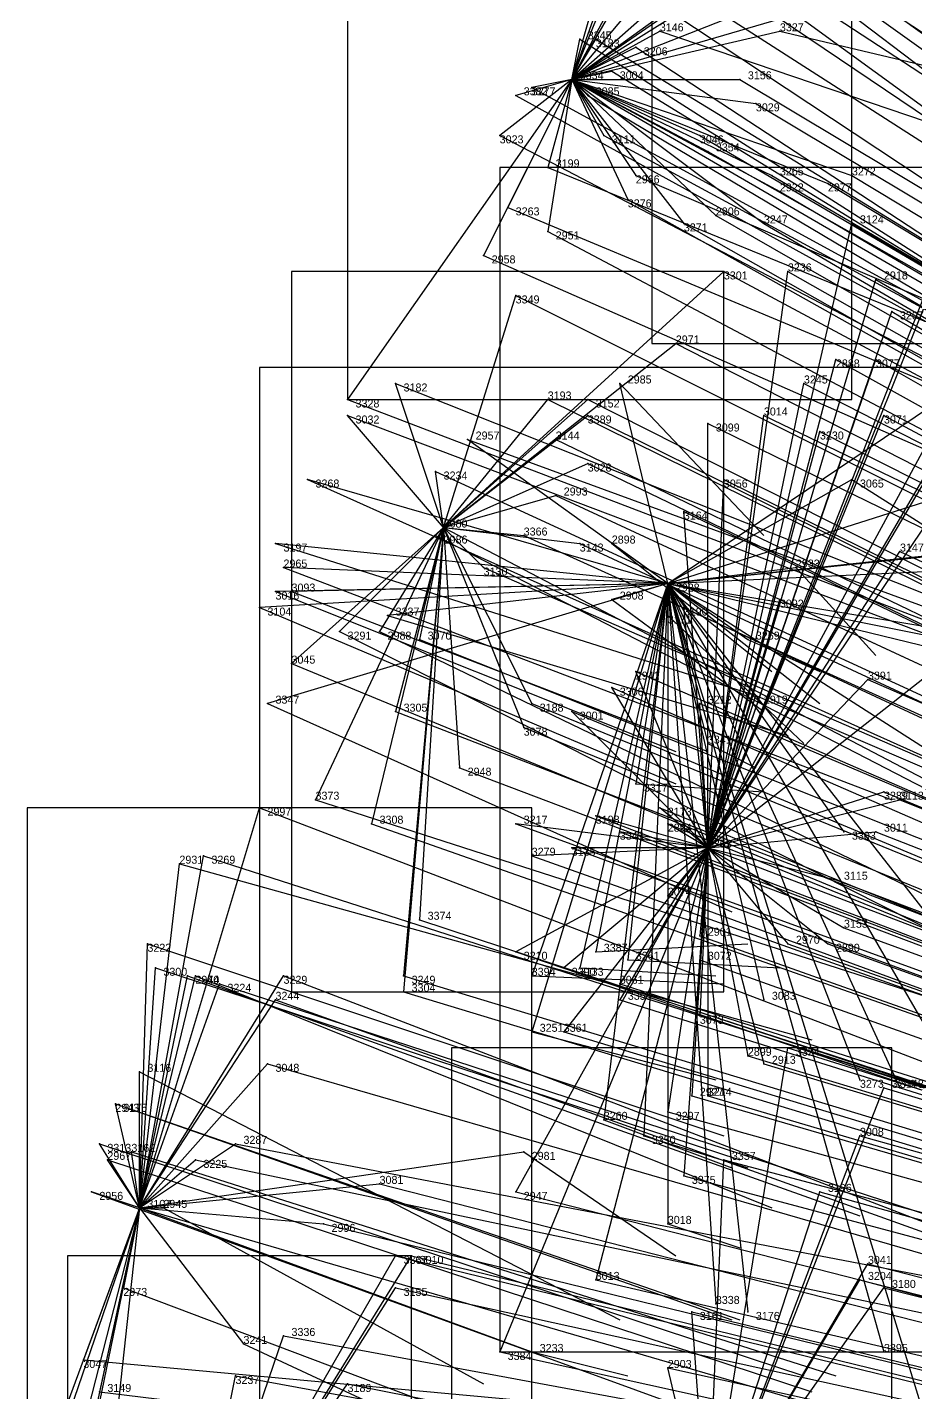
# Model space of a CAD drawing. Extents: x -0.5 to 0.59, y -0.5 to 0.59.
# Drawn here: x -0.492 to -0.381, y 0.0849 to 0.2555 of the extents above; entities that cross this region are included whole.
import ezdxf

# ---------------------------------------------------------------- set-up
doc = ezdxf.new("R2010")
doc.units = 0
for name, color, linetype in [('Clients', 3, 'CONTINUOUS'), ('Facilities', 3, 'CONTINUOUS'), ('Facilities_lines', 3, 'CONTINUOUS'), ('Min_max_boxes', 1, 'CONTINUOUS'), ('Normals', 1, 'CONTINUOUS'), ('Source_points', 5, 'CONTINUOUS'), ('Text', 3, 'CONTINUOUS')]:
    doc.layers.add(name, color=color, linetype=linetype)

msp = doc.modelspace()

# ---------------------------------------------------------------- linework, layer by layer
at = {"layer": 'Clients', "color": 5}
for p in [(-0.413, 0.255, -1.25), (-0.398, 0.255, -1.25), (-0.423, 0.254, -1.25), (-0.421, 0.254, -1.229), (-0.416, 0.253, -1.216), (-0.419, 0.25, -1.219), (-0.429, 0.248, -1.239), (-0.403, 0.249, -1.183), (-0.431, 0.247, -1.242), (-0.422, 0.247, -1.222), (-0.401, 0.246, -1.176), (-0.433, 0.242, -1.241), (-0.42, 0.242, -1.211), (-0.408, 0.242, -1.187), (-0.407, 0.24, -1.181), (-0.427, 0.238, -1.25), (-0.416, 0.237, -1.25), (-0.399, 0.237, -1.16), (-0.392, 0.236, -1.144), (-0.389, 0.237, -1.139), (-0.417, 0.234, -1.196), (-0.398, 0.235, -1.157), (-0.432, 0.233, -1.227), (-0.41, 0.231, -1.176), (-0.406, 0.232, -1.17), (-0.4, 0.231, -1.155), (-0.389, 0.231, -1.131), (-0.427, 0.23, -1.212), (-0.435, 0.227, -1.226), (-0.405, 0.225, -1.158), (-0.397, 0.225, -1.141), (-0.386, 0.224, -1.115), (-0.431, 0.222, -1.212), (-0.384, 0.22, -1.105), (-0.411, 0.216, -1.162), (-0.391, 0.214, -1.114), (-0.386, 0.214, -1.104), (-0.446, 0.211, -1.233), (-0.418, 0.211, -1.25), (-0.395, 0.211, -1.12), (-0.452, 0.209, -1.244), (-0.427, 0.209, -1.189), (-0.422, 0.209, -1.177), (-0.452, 0.207, -1.242), (-0.422, 0.207, -1.175), (-0.4, 0.207, -1.127), (-0.385, 0.207, -1.093), (-0.407, 0.206, -1.139), (-0.393, 0.205, -1.108), (-0.437, 0.204, -1.25), (-0.426, 0.204, -1.182), (-0.441, 0.2, -1.209), (-0.422, 0.201, -1.169), (-0.457, 0.199, -1.245), (-0.405, 0.199, -1.129), (-0.389, 0.199, -1.25), (-0.426, 0.197, -1.173), (-0.41, 0.195, -1.135), (-0.441, 0.192, -1.201), (-0.43, 0.192, -1.178), (-0.461, 0.191, -1.246), (-0.423, 0.191, -1.161), (-0.419, 0.191, -1.25), (-0.383, 0.19, -1.069), (-0.46, 0.188, -1.243), (-0.435, 0.188, -1.185), (-0.396, 0.188, -1.25), (-0.461, 0.185, -1.25), (-0.459, 0.185, -1.25), (-0.463, 0.183, -1.25), (-0.419, 0.184, -1.25), (-0.41, 0.183, -1.123), (-0.398, 0.184, -1.097), (-0.447, 0.182, -1.25), (-0.412, 0.182, -1.25), (-0.453, 0.18, -1.218), (-0.448, 0.18, -1.206), (-0.443, 0.179, -1.194), (-0.402, 0.179, -1.25), (-0.459, 0.176, -1.23), (-0.416, 0.175, -1.129), (-0.419, 0.173, -1.133), (-0.387, 0.174, -1.061), (-0.462, 0.171, -1.25), (-0.429, 0.171, -1.154), (-0.408, 0.171, -1.106), (-0.401, 0.172, -1.091), (-0.446, 0.17, -1.193), (-0.424, 0.17, -1.142), (-0.43, 0.168, -1.155), (-0.407, 0.166, -1.25), (-0.438, 0.163, -1.168), (-0.416, 0.161, -1.25), (-0.456, 0.159, -1.208), (-0.385, 0.16, -1.043), (-0.383, 0.159, -1.037), (-0.463, 0.158, -1.222), (-0.421, 0.157, -1.124), (-0.413, 0.158, -1.104), (-0.449, 0.156, -1.188), (-0.431, 0.156, -1.145), (-0.412, 0.156, -1.101), (-0.418, 0.155, -1.115), (-0.39, 0.155, -1.25), (-0.386, 0.155, -1.04), (-0.47, 0.152, -1.234), (-0.429, 0.152, -1.139), (-0.424, 0.153, -1.128), (-0.473, 0.151, -1.242), (-0.391, 0.149, -1.046), (-0.412, 0.147, -1.094), (-0.443, 0.144, -1.165), (-0.408, 0.142, -1.08), (-0.39, 0.143, -1.039), (-0.477, 0.141, -1.244), (-0.431, 0.14, -1.133), (-0.421, 0.14, -1.25), (-0.397, 0.141, -1.053), (-0.392, 0.141, -1.04), (-0.417, 0.139, -1.25), (-0.408, 0.139, -1.078), (-0.476, 0.138, -1.238), (-0.472, 0.137, -1.228), (-0.471, 0.137, -1.227), (-0.46, 0.137, -1.201), (-0.445, 0.137, -1.163), (-0.429, 0.137, -1.25), (-0.425, 0.138, -1.116), (-0.423, 0.138, -1.25), (-0.468, 0.136, -1.217), (-0.445, 0.135, -1.163), (-0.418, 0.136, -1.1), (-0.461, 0.134, -1.201), (-0.418, 0.134, -1.097), (-0.4, 0.134, -1.25), (-0.408, 0.132, -1.072), (-0.429, 0.13, -1.25), (-0.425, 0.13, -1.111), (-0.397, 0.128, -1.042), (-0.402, 0.127, -1.054), (-0.478, 0.125, -1.234), (-0.462, 0.126, -1.196), (-0.4, 0.126, -1.049), (-0.388, 0.124, -1.25), (-0.385, 0.123, -1.01), (-0.383, 0.123, -1.25), (-0.409, 0.122, -1.067), (-0.407, 0.122, -1.063), (-0.481, 0.121, -1.24), (-0.481, 0.121, -1.239), (-0.412, 0.12, -1.072), (-0.42, 0.119, -1.25), (-0.415, 0.117, -1.25), (-0.388, 0.117, -1.014), (-0.483, 0.116, -1.242), (-0.479, 0.115, -1.232), (-0.466, 0.116, -1.2), (-0.43, 0.115, -1.25), (-0.482, 0.114, -1.239), (-0.471, 0.114, -1.211), (-0.405, 0.114, -1.051), (-0.448, 0.111, -1.155), (-0.41, 0.112, -1.062), (-0.484, 0.11, -1.24), (-0.431, 0.11, -1.112), (-0.393, 0.11, -1.02), (-0.475, 0.108, -1.25), (-0.455, 0.106, -1.168), (-0.412, 0.106, -1.25), (-0.446, 0.102, -1.143), (-0.444, 0.102, -1.138), (-0.387, 0.101, -1), (-0.421, 0.099, -1.082), (-0.388, 0.099, -1), (-0.48, 0.098, -1.25), (-0.446, 0.098, -1.14), (-0.385, 0.098, -0.992), (-0.406, 0.096, -1.25), (-0.409, 0.095, -1.048), (-0.402, 0.095, -1.25), (-0.465, 0.091, -1.25), (-0.46, 0.092, -1.172), (-0.485, 0.089, -1.233), (-0.433, 0.09, -1.105), (-0.429, 0.09, -1.25), (-0.385, 0.09, -1.25), (-0.412, 0.088, -1.054), (-0.466, 0.087, -1.186), (-0.452, 0.086, -1.151), (-0.483, 0.085, -1.25)]:
    msp.add_point(p, dxfattribs=at)
at = {"layer": 'Facilities', "color": 3}
for p in [(-0.424, 0.249, -1.229), (-0.44, 0.193, -1.202), (-0.412, 0.186, -1.25), (-0.407, 0.153, -1.089), (-0.478, 0.108, -1.225)]:
    msp.add_point(p, dxfattribs=at)
at = {"layer": 'Facilities_lines', "color": 3}
for p, q in [((-0.424, 0.249, -1.229), (-0.408, 0.279, -1.236)), ((-0.424, 0.249, -1.229), (-0.414, 0.277, -1.246)), ((-0.424, 0.249, -1.229), (-0.403, 0.274, -1.218)), ((-0.424, 0.249, -1.229), (-0.41, 0.273, -1.233)), ((-0.424, 0.249, -1.229), (-0.415, 0.271, -1.238)), ((-0.424, 0.249, -1.229), (-0.395, 0.269, -1.195)), ((-0.424, 0.249, -1.229), (-0.407, 0.264, -1.25)), ((-0.424, 0.249, -1.229), (-0.42, 0.263, -1.239)), ((-0.424, 0.249, -1.229), (-0.391, 0.262, -1.178)), ((-0.424, 0.249, -1.229), (-0.406, 0.262, -1.208)), ((-0.424, 0.249, -1.229), (-0.408, 0.259, -1.209)), ((-0.424, 0.249, -1.229), (-0.393, 0.258, -1.174)), ((-0.424, 0.249, -1.229), (-0.413, 0.255, -1.25)), ((-0.424, 0.249, -1.229), (-0.398, 0.255, -1.25)), ((-0.424, 0.249, -1.229), (-0.421, 0.254, -1.229)), ((-0.424, 0.249, -1.229), (-0.423, 0.254, -1.25)), ((-0.424, 0.249, -1.229), (-0.416, 0.253, -1.216)), ((-0.424, 0.249, -1.229), (-0.419, 0.25, -1.219)), ((-0.424, 0.249, -1.229), (-0.452, 0.209, -1.244)), ((-0.424, 0.249, -1.229), (-0.435, 0.227, -1.226)), ((-0.424, 0.249, -1.229), (-0.433, 0.242, -1.241)), ((-0.424, 0.249, -1.229), (-0.432, 0.233, -1.227)), ((-0.424, 0.249, -1.229), (-0.431, 0.247, -1.242)), ((-0.424, 0.249, -1.229), (-0.429, 0.248, -1.239)), ((-0.424, 0.249, -1.229), (-0.427, 0.238, -1.25)), ((-0.424, 0.249, -1.229), (-0.427, 0.23, -1.212)), ((-0.424, 0.249, -1.229), (-0.406, 0.232, -1.17)), ((-0.424, 0.249, -1.229), (-0.4, 0.231, -1.155)), ((-0.424, 0.249, -1.229), (-0.41, 0.231, -1.176)), ((-0.424, 0.249, -1.229), (-0.417, 0.234, -1.196)), ((-0.424, 0.249, -1.229), (-0.416, 0.237, -1.25)), ((-0.424, 0.249, -1.229), (-0.398, 0.235, -1.157)), ((-0.424, 0.249, -1.229), (-0.392, 0.236, -1.144)), ((-0.424, 0.249, -1.229), (-0.401, 0.246, -1.176)), ((-0.424, 0.249, -1.229), (-0.408, 0.242, -1.187)), ((-0.424, 0.249, -1.229), (-0.422, 0.247, -1.222)), ((-0.424, 0.249, -1.229), (-0.42, 0.242, -1.211)), ((-0.424, 0.249, -1.229), (-0.403, 0.249, -1.183)), ((-0.424, 0.249, -1.229), (-0.399, 0.237, -1.16)), ((-0.424, 0.249, -1.229), (-0.389, 0.237, -1.139)), ((-0.424, 0.249, -1.229), (-0.407, 0.24, -1.181)), ((-0.407, 0.153, -1.089), (-0.373, 0.238, -1.107)), ((-0.407, 0.153, -1.089), (-0.389, 0.231, -1.131)), ((-0.407, 0.153, -1.089), (-0.378, 0.227, -1.101)), ((-0.44, 0.193, -1.202), (-0.405, 0.225, -1.158)), ((-0.407, 0.153, -1.089), (-0.397, 0.225, -1.141)), ((-0.407, 0.153, -1.089), (-0.368, 0.225, -1.079)), ((-0.407, 0.153, -1.089), (-0.386, 0.224, -1.115)), ((-0.407, 0.153, -1.089), (-0.365, 0.224, -1.07)), ((-0.44, 0.193, -1.202), (-0.431, 0.222, -1.212)), ((-0.407, 0.153, -1.089), (-0.384, 0.22, -1.105)), ((-0.44, 0.193, -1.202), (-0.411, 0.216, -1.162)), ((-0.407, 0.153, -1.089), (-0.391, 0.214, -1.114)), ((-0.407, 0.153, -1.089), (-0.386, 0.214, -1.104)), ((-0.412, 0.186, -1.25), (-0.372, 0.213, -1.25)), ((-0.44, 0.193, -1.202), (-0.446, 0.211, -1.233)), ((-0.412, 0.186, -1.25), (-0.418, 0.211, -1.25)), ((-0.407, 0.153, -1.089), (-0.395, 0.211, -1.12)), ((-0.44, 0.193, -1.202), (-0.422, 0.209, -1.177)), ((-0.44, 0.193, -1.202), (-0.427, 0.209, -1.189)), ((-0.44, 0.193, -1.202), (-0.452, 0.207, -1.242)), ((-0.44, 0.193, -1.202), (-0.422, 0.207, -1.175)), ((-0.407, 0.153, -1.089), (-0.4, 0.207, -1.127)), ((-0.407, 0.153, -1.089), (-0.385, 0.207, -1.093)), ((-0.407, 0.153, -1.089), (-0.407, 0.206, -1.139)), ((-0.407, 0.153, -1.089), (-0.393, 0.205, -1.108)), ((-0.44, 0.193, -1.202), (-0.426, 0.204, -1.182)), ((-0.412, 0.186, -1.25), (-0.437, 0.204, -1.25)), ((-0.44, 0.193, -1.202), (-0.441, 0.2, -1.209)), ((-0.44, 0.193, -1.202), (-0.422, 0.201, -1.169)), ((-0.412, 0.186, -1.25), (-0.368, 0.2, -1.25)), ((-0.407, 0.153, -1.089), (-0.379, 0.201, -1.072)), ((-0.412, 0.186, -1.25), (-0.457, 0.199, -1.245)), ((-0.412, 0.186, -1.25), (-0.389, 0.199, -1.25)), ((-0.407, 0.153, -1.089), (-0.405, 0.199, -1.129)), ((-0.44, 0.193, -1.202), (-0.426, 0.197, -1.173)), ((-0.407, 0.153, -1.089), (-0.41, 0.195, -1.135)), ((-0.407, 0.153, -1.089), (-0.378, 0.196, -1.063)), ((-0.44, 0.193, -1.202), (-0.459, 0.176, -1.23)), ((-0.44, 0.193, -1.202), (-0.456, 0.159, -1.208)), ((-0.44, 0.193, -1.202), (-0.453, 0.18, -1.218)), ((-0.44, 0.193, -1.202), (-0.449, 0.156, -1.188)), ((-0.44, 0.193, -1.202), (-0.448, 0.18, -1.206)), ((-0.44, 0.193, -1.202), (-0.446, 0.17, -1.193)), ((-0.44, 0.193, -1.202), (-0.445, 0.137, -1.163)), ((-0.44, 0.193, -1.202), (-0.445, 0.135, -1.163)), ((-0.44, 0.193, -1.202), (-0.443, 0.179, -1.194)), ((-0.44, 0.193, -1.202), (-0.443, 0.144, -1.165)), ((-0.44, 0.193, -1.202), (-0.441, 0.192, -1.201)), ((-0.44, 0.193, -1.202), (-0.438, 0.163, -1.168)), ((-0.44, 0.193, -1.202), (-0.43, 0.168, -1.155)), ((-0.44, 0.193, -1.202), (-0.435, 0.188, -1.185)), ((-0.44, 0.193, -1.202), (-0.423, 0.191, -1.161)), ((-0.44, 0.193, -1.202), (-0.429, 0.171, -1.154)), ((-0.44, 0.193, -1.202), (-0.43, 0.192, -1.178)), ((-0.412, 0.186, -1.25), (-0.355, 0.192, -1.25)), ((-0.412, 0.186, -1.25), (-0.461, 0.191, -1.246)), ((-0.412, 0.186, -1.25), (-0.419, 0.191, -1.25)), ((-0.412, 0.186, -1.25), (-0.366, 0.191, -1.25)), ((-0.407, 0.153, -1.089), (-0.383, 0.19, -1.069)), ((-0.412, 0.186, -1.25), (-0.46, 0.188, -1.243)), ((-0.412, 0.186, -1.25), (-0.396, 0.188, -1.25)), ((-0.412, 0.186, -1.25), (-0.37, 0.188, -1.25)), ((-0.412, 0.186, -1.25), (-0.463, 0.183, -1.25)), ((-0.412, 0.186, -1.25), (-0.462, 0.171, -1.25)), ((-0.412, 0.186, -1.25), (-0.461, 0.185, -1.25)), ((-0.412, 0.186, -1.25), (-0.459, 0.185, -1.25)), ((-0.412, 0.186, -1.25), (-0.447, 0.182, -1.25)), ((-0.412, 0.186, -1.25), (-0.429, 0.13, -1.25)), ((-0.412, 0.186, -1.25), (-0.429, 0.137, -1.25)), ((-0.412, 0.186, -1.25), (-0.423, 0.138, -1.25)), ((-0.412, 0.186, -1.25), (-0.421, 0.14, -1.25)), ((-0.412, 0.186, -1.25), (-0.42, 0.119, -1.25)), ((-0.412, 0.186, -1.25), (-0.419, 0.184, -1.25)), ((-0.412, 0.186, -1.25), (-0.417, 0.139, -1.25)), ((-0.412, 0.186, -1.25), (-0.416, 0.161, -1.25)), ((-0.412, 0.186, -1.25), (-0.415, 0.117, -1.25)), ((-0.412, 0.186, -1.25), (-0.37, 0.179, -1.25)), ((-0.412, 0.186, -1.25), (-0.412, 0.106, -1.25)), ((-0.412, 0.186, -1.25), (-0.375, 0.177, -1.25)), ((-0.412, 0.186, -1.25), (-0.373, 0.161, -1.25)), ((-0.412, 0.186, -1.25), (-0.4, 0.134, -1.25)), ((-0.412, 0.186, -1.25), (-0.376, 0.14, -1.25)), ((-0.412, 0.186, -1.25), (-0.383, 0.123, -1.25)), ((-0.412, 0.186, -1.25), (-0.412, 0.182, -1.25)), ((-0.412, 0.186, -1.25), (-0.402, 0.095, -1.25)), ((-0.412, 0.186, -1.25), (-0.38, 0.082, -1.25)), ((-0.412, 0.186, -1.25), (-0.402, 0.179, -1.25)), ((-0.412, 0.186, -1.25), (-0.388, 0.124, -1.25)), ((-0.412, 0.186, -1.25), (-0.39, 0.155, -1.25)), ((-0.412, 0.186, -1.25), (-0.376, 0.124, -1.25)), ((-0.412, 0.186, -1.25), (-0.406, 0.096, -1.25)), ((-0.412, 0.186, -1.25), (-0.407, 0.166, -1.25)), ((-0.412, 0.186, -1.25), (-0.377, 0.179, -1.25)), ((-0.412, 0.186, -1.25), (-0.385, 0.09, -1.25)), ((-0.407, 0.153, -1.089), (-0.41, 0.183, -1.123)), ((-0.407, 0.153, -1.089), (-0.398, 0.184, -1.097)), ((-0.407, 0.153, -1.089), (-0.416, 0.175, -1.129)), ((-0.407, 0.153, -1.089), (-0.379, 0.175, -1.044)), ((-0.407, 0.153, -1.089), (-0.419, 0.173, -1.133)), ((-0.407, 0.153, -1.089), (-0.387, 0.174, -1.061)), ((-0.407, 0.153, -1.089), (-0.408, 0.171, -1.106)), ((-0.407, 0.153, -1.089), (-0.401, 0.172, -1.091)), ((-0.407, 0.153, -1.089), (-0.424, 0.17, -1.142)), ((-0.407, 0.153, -1.089), (-0.385, 0.16, -1.043)), ((-0.407, 0.153, -1.089), (-0.383, 0.159, -1.037)), ((-0.478, 0.108, -1.225), (-0.463, 0.158, -1.222)), ((-0.407, 0.153, -1.089), (-0.421, 0.157, -1.124)), ((-0.407, 0.153, -1.089), (-0.413, 0.158, -1.104)), ((-0.407, 0.153, -1.089), (-0.431, 0.156, -1.145)), ((-0.407, 0.153, -1.089), (-0.412, 0.156, -1.101)), ((-0.407, 0.153, -1.089), (-0.418, 0.155, -1.115)), ((-0.407, 0.153, -1.089), (-0.386, 0.155, -1.04)), ((-0.478, 0.108, -1.225), (-0.47, 0.152, -1.234)), ((-0.407, 0.153, -1.089), (-0.433, 0.09, -1.105)), ((-0.407, 0.153, -1.089), (-0.431, 0.14, -1.133)), ((-0.407, 0.153, -1.089), (-0.431, 0.11, -1.112)), ((-0.407, 0.153, -1.089), (-0.429, 0.152, -1.139)), ((-0.407, 0.153, -1.089), (-0.425, 0.13, -1.111)), ((-0.407, 0.153, -1.089), (-0.425, 0.138, -1.116)), ((-0.407, 0.153, -1.089), (-0.424, 0.153, -1.128)), ((-0.407, 0.153, -1.089), (-0.421, 0.099, -1.082)), ((-0.407, 0.153, -1.089), (-0.418, 0.136, -1.1)), ((-0.407, 0.153, -1.089), (-0.418, 0.134, -1.097)), ((-0.407, 0.153, -1.089), (-0.412, 0.147, -1.094)), ((-0.407, 0.153, -1.089), (-0.412, 0.12, -1.072)), ((-0.407, 0.153, -1.089), (-0.41, 0.112, -1.062)), ((-0.407, 0.153, -1.089), (-0.409, 0.122, -1.067)), ((-0.407, 0.153, -1.089), (-0.408, 0.142, -1.08)), ((-0.407, 0.153, -1.089), (-0.408, 0.139, -1.078)), ((-0.407, 0.153, -1.089), (-0.408, 0.132, -1.072)), ((-0.407, 0.153, -1.089), (-0.402, 0.127, -1.054)), ((-0.407, 0.153, -1.089), (-0.4, 0.126, -1.049)), ((-0.407, 0.153, -1.089), (-0.407, 0.122, -1.063)), ((-0.407, 0.153, -1.089), (-0.392, 0.141, -1.04)), ((-0.407, 0.153, -1.089), (-0.397, 0.141, -1.053)), ((-0.407, 0.153, -1.089), (-0.391, 0.149, -1.046)), ((-0.407, 0.153, -1.089), (-0.39, 0.143, -1.039)), ((-0.478, 0.108, -1.225), (-0.473, 0.151, -1.242)), ((-0.478, 0.108, -1.225), (-0.477, 0.141, -1.244)), ((-0.478, 0.108, -1.225), (-0.476, 0.138, -1.238)), ((-0.478, 0.108, -1.225), (-0.472, 0.137, -1.228)), ((-0.478, 0.108, -1.225), (-0.471, 0.137, -1.227)), ((-0.478, 0.108, -1.225), (-0.46, 0.137, -1.201)), ((-0.478, 0.108, -1.225), (-0.468, 0.136, -1.217)), ((-0.478, 0.108, -1.225), (-0.461, 0.134, -1.201)), ((-0.407, 0.067, -1.032), (-0.397, 0.128, -1.042)), ((-0.478, 0.108, -1.225), (-0.462, 0.126, -1.196)), ((-0.478, 0.108, -1.225), (-0.478, 0.125, -1.234)), ((-0.407, 0.067, -1.032), (-0.385, 0.123, -1.01)), ((-0.478, 0.108, -1.225), (-0.481, 0.121, -1.24)), ((-0.478, 0.108, -1.225), (-0.481, 0.121, -1.239)), ((-0.407, 0.067, -1.032), (-0.388, 0.117, -1.014)), ((-0.478, 0.108, -1.225), (-0.483, 0.116, -1.242)), ((-0.478, 0.108, -1.225), (-0.479, 0.115, -1.232)), ((-0.478, 0.108, -1.225), (-0.466, 0.116, -1.2)), ((-0.478, 0.108, -1.225), (-0.43, 0.115, -1.25)), ((-0.478, 0.108, -1.225), (-0.482, 0.114, -1.239)), ((-0.478, 0.108, -1.225), (-0.471, 0.114, -1.211)), ((-0.407, 0.067, -1.032), (-0.405, 0.114, -1.051)), ((-0.478, 0.108, -1.225), (-0.448, 0.111, -1.155)), ((-0.478, 0.108, -1.225), (-0.484, 0.11, -1.24)), ((-0.407, 0.067, -1.032), (-0.393, 0.11, -1.02)), ((-0.478, 0.108, -1.225), (-0.492, 0.07, -1.243)), ((-0.478, 0.108, -1.225), (-0.491, 0.07, -1.239)), ((-0.478, 0.108, -1.225), (-0.489, 0.065, -1.234)), ((-0.478, 0.108, -1.225), (-0.486, 0.071, -1.228)), ((-0.478, 0.108, -1.225), (-0.485, 0.089, -1.233)), ((-0.478, 0.108, -1.225), (-0.485, 0.074, -1.226)), ((-0.478, 0.108, -1.225), (-0.483, 0.085, -1.25)), ((-0.478, 0.108, -1.225), (-0.482, 0.071, -1.219)), ((-0.478, 0.108, -1.225), (-0.48, 0.098, -1.25)), ((-0.478, 0.108, -1.225), (-0.475, 0.108, -1.25)), ((-0.478, 0.108, -1.225), (-0.455, 0.106, -1.168)), ((-0.478, 0.108, -1.225), (-0.429, 0.09, -1.25)), ((-0.478, 0.108, -1.225), (-0.465, 0.091, -1.25)), ((-0.472, 0.057, -1.188), (-0.444, 0.102, -1.138)), ((-0.472, 0.057, -1.188), (-0.446, 0.102, -1.143)), ((-0.407, 0.067, -1.032), (-0.387, 0.101, -1)), ((-0.407, 0.067, -1.032), (-0.388, 0.099, -1)), ((-0.472, 0.057, -1.188), (-0.446, 0.098, -1.14)), ((-0.407, 0.067, -1.032), (-0.385, 0.098, -0.992)), ((-0.407, 0.067, -1.032), (-0.409, 0.095, -1.048)), ((-0.472, 0.057, -1.188), (-0.46, 0.092, -1.172)), ((-0.407, 0.067, -1.032), (-0.412, 0.088, -1.054)), ((-0.472, 0.057, -1.188), (-0.466, 0.087, -1.186)), ((-0.472, 0.057, -1.188), (-0.452, 0.086, -1.151))]:
    msp.add_line(p, q, dxfattribs=at)
at = {"layer": 'Min_max_boxes', "color": 1}
for p, q in [((-0.414, 0.33, -1.25), (-0.414, 0.216, -1.25)), ((-0.414, 0.33, -1.118), (-0.414, 0.216, -1.118)), ((-0.452, 0.279, -1.25), (-0.452, 0.209, -1.25)), ((-0.452, 0.279, -1.139), (-0.452, 0.209, -1.139)), ((-0.389, 0.209, -1.25), (-0.389, 0.279, -1.25)), ((-0.389, 0.209, -1.139), (-0.389, 0.279, -1.139)), ((-0.365, 0.238, -1.145), (-0.433, 0.238, -1.145)), ((-0.433, 0.238, -1.145), (-0.433, 0.09, -1.145)), ((-0.365, 0.238, -1.037), (-0.433, 0.238, -1.037)), ((-0.433, 0.238, -1.037), (-0.433, 0.09, -1.037)), ((-0.433, 0.238, -1.145), (-0.433, 0.238, -1.037)), ((-0.405, 0.225, -1.242), (-0.459, 0.225, -1.242)), ((-0.459, 0.225, -1.242), (-0.459, 0.135, -1.242)), ((-0.405, 0.225, -1.154), (-0.459, 0.225, -1.154)), ((-0.459, 0.225, -1.154), (-0.459, 0.135, -1.154)), ((-0.459, 0.225, -1.242), (-0.459, 0.225, -1.154)), ((-0.405, 0.135, -1.242), (-0.405, 0.225, -1.242)), ((-0.405, 0.135, -1.154), (-0.405, 0.225, -1.154)), ((-0.405, 0.225, -1.242), (-0.405, 0.225, -1.154)), ((-0.414, 0.216, -1.25), (-0.317, 0.216, -1.25)), ((-0.414, 0.216, -1.118), (-0.317, 0.216, -1.118)), ((-0.414, 0.216, -1.25), (-0.414, 0.216, -1.118)), ((-0.355, 0.213, -1.25), (-0.463, 0.213, -1.25)), ((-0.463, 0.213, -1.25), (-0.463, 0.082, -1.25)), ((-0.355, 0.213, -1.243), (-0.463, 0.213, -1.243)), ((-0.463, 0.213, -1.243), (-0.463, 0.082, -1.243)), ((-0.463, 0.213, -1.25), (-0.463, 0.213, -1.243)), ((-0.452, 0.209, -1.25), (-0.389, 0.209, -1.25)), ((-0.452, 0.209, -1.139), (-0.389, 0.209, -1.139)), ((-0.452, 0.209, -1.25), (-0.452, 0.209, -1.139)), ((-0.389, 0.209, -1.25), (-0.389, 0.209, -1.139)), ((-0.429, 0.158, -1.25), (-0.492, 0.158, -1.25)), ((-0.492, 0.158, -1.25), (-0.492, 0.065, -1.25)), ((-0.429, 0.158, -1.155), (-0.492, 0.158, -1.155)), ((-0.492, 0.158, -1.155), (-0.492, 0.065, -1.155)), ((-0.492, 0.158, -1.25), (-0.492, 0.158, -1.155)), ((-0.429, 0.065, -1.25), (-0.429, 0.158, -1.25)), ((-0.429, 0.065, -1.155), (-0.429, 0.158, -1.155)), ((-0.429, 0.158, -1.25), (-0.429, 0.158, -1.155)), ((-0.459, 0.135, -1.242), (-0.405, 0.135, -1.242)), ((-0.459, 0.135, -1.154), (-0.405, 0.135, -1.154)), ((-0.459, 0.135, -1.242), (-0.459, 0.135, -1.154)), ((-0.405, 0.135, -1.242), (-0.405, 0.135, -1.154)), ((-0.384, 0.128, -1.105), (-0.439, 0.128, -1.105)), ((-0.439, 0.128, -1.105), (-0.439, -0.036, -1.105)), ((-0.384, 0.128, -0.978), (-0.439, 0.128, -0.978)), ((-0.439, 0.128, -0.978), (-0.439, -0.036, -0.978)), ((-0.439, 0.128, -1.105), (-0.439, 0.128, -0.978)), ((-0.384, -0.036, -1.105), (-0.384, 0.128, -1.105)), ((-0.384, -0.036, -0.978), (-0.384, 0.128, -0.978)), ((-0.384, 0.128, -1.105), (-0.384, 0.128, -0.978)), ((-0.444, 0.102, -1.226), (-0.487, 0.102, -1.226)), ((-0.487, 0.102, -1.226), (-0.487, -0.017, -1.226)), ((-0.444, 0.102, -1.122), (-0.487, 0.102, -1.122)), ((-0.487, 0.102, -1.122), (-0.487, -0.017, -1.122)), ((-0.487, 0.102, -1.226), (-0.487, 0.102, -1.122)), ((-0.444, -0.017, -1.226), (-0.444, 0.102, -1.226)), ((-0.444, -0.017, -1.122), (-0.444, 0.102, -1.122)), ((-0.444, 0.102, -1.226), (-0.444, 0.102, -1.122)), ((-0.433, 0.09, -1.145), (-0.365, 0.09, -1.145)), ((-0.433, 0.09, -1.037), (-0.365, 0.09, -1.037)), ((-0.433, 0.09, -1.145), (-0.433, 0.09, -1.037))]:
    msp.add_line(p, q, dxfattribs=at)
at = {"layer": 'Normals', "color": 1}
for p, q in [((-0.414, 0.279, -1.248), (-0.336, 0.223, -1.22)), ((-0.414, 0.277, -1.246), (-0.336, 0.221, -1.218)), ((-0.41, 0.273, -1.233), (-0.331, 0.213, -1.238)), ((-0.415, 0.271, -1.238), (-0.334, 0.212, -1.237)), ((-0.42, 0.263, -1.239), (-0.337, 0.208, -1.237)), ((-0.406, 0.262, -1.208), (-0.326, 0.208, -1.233)), ((-0.391, 0.262, -1.178), (-0.314, 0.211, -1.215)), ((-0.408, 0.259, -1.209), (-0.327, 0.207, -1.236)), ((-0.393, 0.258, -1.174), (-0.315, 0.207, -1.212)), ((-0.413, 0.255, -1.25), (-0.354, 0.235, -1.172)), ((-0.398, 0.255, -1.25), (-0.36, 0.246, -1.158)), ((-0.423, 0.254, -1.25), (-0.343, 0.203, -1.218)), ((-0.421, 0.254, -1.229), (-0.336, 0.202, -1.239)), ((-0.416, 0.253, -1.216), (-0.335, 0.2, -1.241)), ((-0.419, 0.25, -1.219), (-0.336, 0.199, -1.242)), ((-0.429, 0.248, -1.239), (-0.341, 0.2, -1.24)), ((-0.424, 0.249, -1.229), (-0.338, 0.199, -1.242)), ((-0.403, 0.249, -1.183), (-0.323, 0.201, -1.221)), ((-0.431, 0.247, -1.242), (-0.344, 0.199, -1.233)), ((-0.422, 0.247, -1.222), (-0.338, 0.197, -1.242)), ((-0.401, 0.246, -1.176), (-0.321, 0.198, -1.214)), ((-0.433, 0.242, -1.241), (-0.347, 0.197, -1.22)), ((-0.42, 0.242, -1.211), (-0.335, 0.196, -1.239)), ((-0.408, 0.242, -1.187), (-0.328, 0.195, -1.224)), ((-0.407, 0.24, -1.181), (-0.326, 0.194, -1.218)), ((-0.427, 0.238, -1.25), (-0.378, 0.218, -1.165)), ((-0.416, 0.237, -1.25), (-0.374, 0.219, -1.161)), ((-0.399, 0.237, -1.16), (-0.319, 0.19, -1.197)), ((-0.392, 0.236, -1.144), (-0.313, 0.188, -1.181)), ((-0.389, 0.237, -1.139), (-0.31, 0.189, -1.177)), ((-0.417, 0.234, -1.196), (-0.335, 0.188, -1.23)), ((-0.398, 0.235, -1.157), (-0.318, 0.188, -1.194)), ((-0.432, 0.233, -1.227), (-0.341, 0.195, -1.244)), ((-0.41, 0.231, -1.176), (-0.329, 0.185, -1.214)), ((-0.406, 0.232, -1.17), (-0.326, 0.186, -1.207)), ((-0.4, 0.231, -1.155), (-0.32, 0.184, -1.192)), ((-0.389, 0.231, -1.131), (-0.309, 0.184, -1.168)), ((-0.427, 0.23, -1.212), (-0.342, 0.185, -1.239)), ((-0.435, 0.227, -1.226), (-0.344, 0.187, -1.238)), ((-0.405, 0.225, -1.158), (-0.323, 0.181, -1.195)), ((-0.397, 0.225, -1.141), (-0.316, 0.179, -1.179)), ((-0.386, 0.224, -1.115), (-0.306, 0.177, -1.152)), ((-0.431, 0.222, -1.212), (-0.345, 0.179, -1.239)), ((-0.384, 0.22, -1.105), (-0.304, 0.172, -1.143)), ((-0.411, 0.216, -1.162), (-0.329, 0.174, -1.199)), ((-0.391, 0.214, -1.114), (-0.31, 0.169, -1.151)), ((-0.386, 0.214, -1.104), (-0.306, 0.168, -1.141)), ((-0.446, 0.211, -1.233), (-0.353, 0.174, -1.233)), ((-0.418, 0.211, -1.25), (-0.4, 0.192, -1.154)), ((-0.395, 0.211, -1.12), (-0.313, 0.169, -1.158)), ((-0.452, 0.209, -1.244), (-0.371, 0.178, -1.193)), ((-0.427, 0.209, -1.189), (-0.344, 0.168, -1.226)), ((-0.422, 0.209, -1.177), (-0.339, 0.167, -1.214)), ((-0.452, 0.207, -1.242), (-0.362, 0.173, -1.214)), ((-0.422, 0.207, -1.175), (-0.339, 0.166, -1.212)), ((-0.4, 0.207, -1.127), (-0.317, 0.167, -1.165)), ((-0.385, 0.207, -1.093), (-0.303, 0.163, -1.13)), ((-0.407, 0.206, -1.139), (-0.323, 0.165, -1.177)), ((-0.393, 0.205, -1.108), (-0.31, 0.163, -1.145)), ((-0.437, 0.204, -1.25), (-0.366, 0.178, -1.184)), ((-0.426, 0.204, -1.182), (-0.343, 0.164, -1.219)), ((-0.441, 0.2, -1.209), (-0.352, 0.159, -1.23)), ((-0.422, 0.201, -1.169), (-0.339, 0.161, -1.206)), ((-0.457, 0.199, -1.245), (-0.368, 0.159, -1.22)), ((-0.405, 0.199, -1.129), (-0.322, 0.158, -1.166)), ((-0.389, 0.199, -1.25), (-0.378, 0.192, -1.151)), ((-0.426, 0.197, -1.173), (-0.342, 0.158, -1.21)), ((-0.41, 0.195, -1.135), (-0.327, 0.155, -1.173)), ((-0.44, 0.193, -1.202), (-0.354, 0.148, -1.223)), ((-0.441, 0.192, -1.201), (-0.354, 0.147, -1.222)), ((-0.43, 0.192, -1.178), (-0.346, 0.154, -1.215)), ((-0.461, 0.191, -1.246), (-0.401, 0.172, -1.167)), ((-0.423, 0.191, -1.161), (-0.339, 0.152, -1.198)), ((-0.419, 0.191, -1.25), (-0.399, 0.175, -1.153)), ((-0.383, 0.19, -1.069), (-0.299, 0.151, -1.107)), ((-0.46, 0.188, -1.243), (-0.384, 0.159, -1.186)), ((-0.435, 0.188, -1.185), (-0.35, 0.151, -1.222)), ((-0.396, 0.188, -1.25), (-0.386, 0.177, -1.151)), ((-0.412, 0.186, -1.25), (-0.393, 0.171, -1.153)), ((-0.461, 0.185, -1.25), (-0.411, 0.165, -1.166)), ((-0.459, 0.185, -1.25), (-0.407, 0.165, -1.168)), ((-0.463, 0.183, -1.25), (-0.411, 0.161, -1.167)), ((-0.419, 0.184, -1.25), (-0.4, 0.17, -1.153)), ((-0.41, 0.183, -1.123), (-0.326, 0.144, -1.161)), ((-0.398, 0.184, -1.097), (-0.314, 0.145, -1.134)), ((-0.447, 0.182, -1.25), (-0.397, 0.167, -1.165)), ((-0.412, 0.182, -1.25), (-0.395, 0.166, -1.153)), ((-0.453, 0.18, -1.218), (-0.364, 0.135, -1.225)), ((-0.448, 0.18, -1.206), (-0.361, 0.138, -1.232)), ((-0.443, 0.179, -1.194), (-0.355, 0.144, -1.227)), ((-0.402, 0.179, -1.25), (-0.393, 0.175, -1.15)), ((-0.459, 0.176, -1.23), (-0.379, 0.143, -1.181)), ((-0.416, 0.175, -1.129), (-0.331, 0.138, -1.167)), ((-0.419, 0.173, -1.133), (-0.334, 0.136, -1.171)), ((-0.387, 0.174, -1.061), (-0.302, 0.137, -1.098)), ((-0.462, 0.171, -1.25), (-0.404, 0.145, -1.173)), ((-0.429, 0.171, -1.154), (-0.343, 0.136, -1.191)), ((-0.408, 0.171, -1.106), (-0.323, 0.135, -1.144)), ((-0.401, 0.172, -1.091), (-0.315, 0.135, -1.128)), ((-0.446, 0.17, -1.193), (-0.358, 0.136, -1.228)), ((-0.424, 0.17, -1.142), (-0.338, 0.134, -1.179)), ((-0.43, 0.168, -1.155), (-0.344, 0.133, -1.192)), ((-0.407, 0.166, -1.25), (-0.401, 0.163, -1.15)), ((-0.438, 0.163, -1.168), (-0.351, 0.13, -1.205)), ((-0.416, 0.161, -1.25), (-0.4, 0.16, -1.151)), ((-0.456, 0.159, -1.208), (-0.363, 0.129, -1.229)), ((-0.385, 0.16, -1.043), (-0.299, 0.124, -1.08)), ((-0.383, 0.159, -1.037), (-0.297, 0.124, -1.074)), ((-0.463, 0.158, -1.222), (-0.369, 0.122, -1.219)), ((-0.421, 0.157, -1.124), (-0.335, 0.124, -1.161)), ((-0.413, 0.158, -1.104), (-0.327, 0.123, -1.142)), ((-0.449, 0.156, -1.188), (-0.361, 0.125, -1.225)), ((-0.431, 0.156, -1.145), (-0.343, 0.124, -1.182)), ((-0.412, 0.156, -1.101), (-0.326, 0.121, -1.139)), ((-0.418, 0.155, -1.115), (-0.331, 0.122, -1.152)), ((-0.39, 0.155, -1.25), (-0.39, 0.155, -1.15)), ((-0.386, 0.155, -1.04), (-0.3, 0.121, -1.077)), ((-0.47, 0.152, -1.234), (-0.38, 0.123, -1.199)), ((-0.429, 0.152, -1.139), (-0.342, 0.121, -1.175)), ((-0.424, 0.153, -1.128), (-0.337, 0.121, -1.165)), ((-0.407, 0.153, -1.089), (-0.321, 0.12, -1.126)), ((-0.473, 0.151, -1.242), (-0.394, 0.129, -1.185)), ((-0.391, 0.149, -1.046), (-0.304, 0.116, -1.083)), ((-0.412, 0.147, -1.094), (-0.325, 0.115, -1.131)), ((-0.443, 0.144, -1.165), (-0.355, 0.115, -1.202)), ((-0.408, 0.142, -1.08), (-0.321, 0.111, -1.118)), ((-0.39, 0.143, -1.039), (-0.303, 0.111, -1.076)), ((-0.477, 0.141, -1.244), (-0.405, 0.117, -1.18)), ((-0.431, 0.14, -1.133), (-0.343, 0.11, -1.169)), ((-0.421, 0.14, -1.25), (-0.402, 0.141, -1.152)), ((-0.397, 0.141, -1.053), (-0.31, 0.11, -1.091)), ((-0.392, 0.141, -1.04), (-0.304, 0.109, -1.078)), ((-0.417, 0.139, -1.25), (-0.398, 0.138, -1.152)), ((-0.408, 0.139, -1.078), (-0.321, 0.108, -1.116)), ((-0.476, 0.138, -1.238), (-0.403, 0.114, -1.174)), ((-0.472, 0.137, -1.228), (-0.388, 0.107, -1.183)), ((-0.471, 0.137, -1.227), (-0.399, 0.108, -1.164)), ((-0.46, 0.137, -1.201), (-0.369, 0.102, -1.22)), ((-0.445, 0.137, -1.163), (-0.356, 0.11, -1.2)), ((-0.429, 0.137, -1.25), (-0.405, 0.136, -1.153)), ((-0.425, 0.138, -1.116), (-0.336, 0.109, -1.153)), ((-0.423, 0.138, -1.25), (-0.406, 0.137, -1.152)), ((-0.468, 0.136, -1.217), (-0.373, 0.105, -1.227)), ((-0.445, 0.135, -1.163), (-0.356, 0.108, -1.2)), ((-0.418, 0.136, -1.1), (-0.33, 0.108, -1.137)), ((-0.461, 0.134, -1.201), (-0.369, 0.101, -1.22)), ((-0.418, 0.134, -1.097), (-0.329, 0.106, -1.134)), ((-0.4, 0.134, -1.25), (-0.4, 0.134, -1.15)), ((-0.408, 0.132, -1.072), (-0.32, 0.104, -1.11)), ((-0.429, 0.13, -1.25), (-0.406, 0.124, -1.153)), ((-0.425, 0.13, -1.111), (-0.336, 0.103, -1.148)), ((-0.397, 0.128, -1.042), (-0.308, 0.1, -1.079)), ((-0.402, 0.127, -1.054), (-0.313, 0.1, -1.092)), ((-0.478, 0.125, -1.234), (-0.418, 0.094, -1.161)), ((-0.462, 0.126, -1.196), (-0.369, 0.099, -1.223)), ((-0.4, 0.126, -1.049), (-0.311, 0.099, -1.087)), ((-0.388, 0.124, -1.25), (-0.388, 0.124, -1.15)), ((-0.385, 0.123, -1.01), (-0.296, 0.096, -1.048)), ((-0.383, 0.123, -1.25), (-0.383, 0.123, -1.15)), ((-0.409, 0.122, -1.067), (-0.32, 0.096, -1.105)), ((-0.407, 0.122, -1.063), (-0.319, 0.096, -1.101)), ((-0.481, 0.121, -1.24), (-0.404, 0.094, -1.183)), ((-0.481, 0.121, -1.239), (-0.403, 0.094, -1.181)), ((-0.412, 0.12, -1.072), (-0.322, 0.095, -1.109)), ((-0.42, 0.119, -1.25), (-0.404, 0.113, -1.152)), ((-0.415, 0.117, -1.25), (-0.402, 0.113, -1.151)), ((-0.388, 0.117, -1.014), (-0.299, 0.092, -1.051)), ((-0.483, 0.116, -1.242), (-0.395, 0.087, -1.204)), ((-0.479, 0.115, -1.232), (-0.391, 0.087, -1.194)), ((-0.466, 0.116, -1.2), (-0.372, 0.098, -1.229)), ((-0.43, 0.115, -1.25), (-0.411, 0.102, -1.153)), ((-0.482, 0.114, -1.239), (-0.394, 0.085, -1.2)), ((-0.471, 0.114, -1.211), (-0.376, 0.094, -1.234)), ((-0.405, 0.114, -1.051), (-0.315, 0.09, -1.089)), ((-0.448, 0.111, -1.155), (-0.358, 0.088, -1.192)), ((-0.41, 0.112, -1.062), (-0.32, 0.088, -1.1)), ((-0.484, 0.11, -1.24), (-0.396, 0.078, -1.203)), ((-0.431, 0.11, -1.112), (-0.341, 0.087, -1.149)), ((-0.393, 0.11, -1.02), (-0.303, 0.085, -1.057)), ((-0.478, 0.108, -1.225), (-0.382, 0.08, -1.229)), ((-0.475, 0.108, -1.25), (-0.435, 0.086, -1.161)), ((-0.455, 0.106, -1.168), (-0.365, 0.084, -1.205)), ((-0.412, 0.106, -1.25), (-0.403, 0.103, -1.15)), ((-0.446, 0.102, -1.143), (-0.356, 0.08, -1.181)), ((-0.444, 0.102, -1.138), (-0.354, 0.08, -1.176)), ((-0.387, 0.101, -1), (-0.297, 0.078, -1.037)), ((-0.421, 0.099, -1.082), (-0.331, 0.078, -1.119)), ((-0.388, 0.099, -1), (-0.298, 0.075, -1.037)), ((-0.48, 0.098, -1.25), (-0.411, 0.072, -1.183)), ((-0.446, 0.098, -1.14), (-0.355, 0.078, -1.178)), ((-0.385, 0.098, -0.992), (-0.294, 0.075, -1.028)), ((-0.406, 0.096, -1.25), (-0.406, 0.096, -1.15)), ((-0.409, 0.095, -1.048), (-0.318, 0.073, -1.085)), ((-0.402, 0.095, -1.25), (-0.402, 0.095, -1.15)), ((-0.465, 0.091, -1.25), (-0.437, 0.078, -1.155)), ((-0.46, 0.092, -1.172), (-0.368, 0.075, -1.209)), ((-0.485, 0.089, -1.233), (-0.387, 0.08, -1.246)), ((-0.433, 0.09, -1.105), (-0.342, 0.07, -1.142)), ((-0.429, 0.09, -1.25), (-0.417, 0.087, -1.151)), ((-0.385, 0.09, -1.25), (-0.385, 0.09, -1.15)), ((-0.412, 0.088, -1.054), (-0.321, 0.068, -1.09)), ((-0.466, 0.087, -1.186), (-0.373, 0.07, -1.218)), ((-0.452, 0.086, -1.151), (-0.361, 0.068, -1.188)), ((-0.483, 0.085, -1.25), (-0.392, 0.074, -1.21))]:
    msp.add_line(p, q, dxfattribs=at)
at = {"layer": 'Source_points', "color": 5}
for p in [(-0.413, 0.255, -1.25), (-0.398, 0.255, -1.25), (-0.423, 0.254, -1.25), (-0.421, 0.254, -1.229), (-0.416, 0.253, -1.216), (-0.419, 0.25, -1.219), (-0.429, 0.248, -1.239), (-0.424, 0.249, -1.229), (-0.403, 0.249, -1.183), (-0.431, 0.247, -1.242), (-0.422, 0.247, -1.222), (-0.401, 0.246, -1.176), (-0.433, 0.242, -1.241), (-0.42, 0.242, -1.211), (-0.408, 0.242, -1.187), (-0.407, 0.24, -1.181), (-0.427, 0.238, -1.25), (-0.416, 0.237, -1.25), (-0.399, 0.237, -1.16), (-0.392, 0.236, -1.144), (-0.389, 0.237, -1.139), (-0.417, 0.234, -1.196), (-0.398, 0.235, -1.157), (-0.432, 0.233, -1.227), (-0.41, 0.231, -1.176), (-0.406, 0.232, -1.17), (-0.4, 0.231, -1.155), (-0.389, 0.231, -1.131), (-0.427, 0.23, -1.212), (-0.435, 0.227, -1.226), (-0.405, 0.225, -1.158), (-0.397, 0.225, -1.141), (-0.386, 0.224, -1.115), (-0.431, 0.222, -1.212), (-0.384, 0.22, -1.105), (-0.411, 0.216, -1.162), (-0.391, 0.214, -1.114), (-0.386, 0.214, -1.104), (-0.446, 0.211, -1.233), (-0.418, 0.211, -1.25), (-0.395, 0.211, -1.12), (-0.452, 0.209, -1.244), (-0.427, 0.209, -1.189), (-0.422, 0.209, -1.177), (-0.452, 0.207, -1.242), (-0.422, 0.207, -1.175), (-0.4, 0.207, -1.127), (-0.385, 0.207, -1.093), (-0.407, 0.206, -1.139), (-0.393, 0.205, -1.108), (-0.437, 0.204, -1.25), (-0.426, 0.204, -1.182), (-0.441, 0.2, -1.209), (-0.422, 0.201, -1.169), (-0.457, 0.199, -1.245), (-0.405, 0.199, -1.129), (-0.389, 0.199, -1.25), (-0.426, 0.197, -1.173), (-0.41, 0.195, -1.135), (-0.44, 0.193, -1.202), (-0.441, 0.192, -1.201), (-0.43, 0.192, -1.178), (-0.461, 0.191, -1.246), (-0.423, 0.191, -1.161), (-0.419, 0.191, -1.25), (-0.383, 0.19, -1.069), (-0.46, 0.188, -1.243), (-0.435, 0.188, -1.185), (-0.396, 0.188, -1.25), (-0.412, 0.186, -1.25), (-0.461, 0.185, -1.25), (-0.459, 0.185, -1.25), (-0.463, 0.183, -1.25), (-0.419, 0.184, -1.25), (-0.41, 0.183, -1.123), (-0.398, 0.184, -1.097), (-0.447, 0.182, -1.25), (-0.412, 0.182, -1.25), (-0.453, 0.18, -1.218), (-0.448, 0.18, -1.206), (-0.443, 0.179, -1.194), (-0.402, 0.179, -1.25), (-0.459, 0.176, -1.23), (-0.416, 0.175, -1.129), (-0.419, 0.173, -1.133), (-0.387, 0.174, -1.061), (-0.462, 0.171, -1.25), (-0.429, 0.171, -1.154), (-0.408, 0.171, -1.106), (-0.401, 0.172, -1.091), (-0.446, 0.17, -1.193), (-0.424, 0.17, -1.142), (-0.43, 0.168, -1.155), (-0.407, 0.166, -1.25), (-0.438, 0.163, -1.168), (-0.416, 0.161, -1.25), (-0.456, 0.159, -1.208), (-0.385, 0.16, -1.043), (-0.383, 0.159, -1.037), (-0.463, 0.158, -1.222), (-0.421, 0.157, -1.124), (-0.413, 0.158, -1.104), (-0.449, 0.156, -1.188), (-0.431, 0.156, -1.145), (-0.412, 0.156, -1.101), (-0.418, 0.155, -1.115), (-0.39, 0.155, -1.25), (-0.386, 0.155, -1.04), (-0.47, 0.152, -1.234), (-0.429, 0.152, -1.139), (-0.424, 0.153, -1.128), (-0.407, 0.153, -1.089), (-0.473, 0.151, -1.242), (-0.391, 0.149, -1.046), (-0.412, 0.147, -1.094), (-0.443, 0.144, -1.165), (-0.408, 0.142, -1.08), (-0.39, 0.143, -1.039), (-0.477, 0.141, -1.244), (-0.431, 0.14, -1.133), (-0.421, 0.14, -1.25), (-0.397, 0.141, -1.053), (-0.392, 0.141, -1.04), (-0.417, 0.139, -1.25), (-0.408, 0.139, -1.078), (-0.476, 0.138, -1.238), (-0.472, 0.137, -1.228), (-0.471, 0.137, -1.227), (-0.46, 0.137, -1.201), (-0.445, 0.137, -1.163), (-0.429, 0.137, -1.25), (-0.425, 0.138, -1.116), (-0.423, 0.138, -1.25), (-0.468, 0.136, -1.217), (-0.445, 0.135, -1.163), (-0.418, 0.136, -1.1), (-0.461, 0.134, -1.201), (-0.418, 0.134, -1.097), (-0.4, 0.134, -1.25), (-0.408, 0.132, -1.072), (-0.429, 0.13, -1.25), (-0.425, 0.13, -1.111), (-0.397, 0.128, -1.042), (-0.402, 0.127, -1.054), (-0.478, 0.125, -1.234), (-0.462, 0.126, -1.196), (-0.4, 0.126, -1.049), (-0.388, 0.124, -1.25), (-0.385, 0.123, -1.01), (-0.383, 0.123, -1.25), (-0.409, 0.122, -1.067), (-0.407, 0.122, -1.063), (-0.481, 0.121, -1.24), (-0.481, 0.121, -1.239), (-0.412, 0.12, -1.072), (-0.42, 0.119, -1.25), (-0.415, 0.117, -1.25), (-0.388, 0.117, -1.014), (-0.483, 0.116, -1.242), (-0.479, 0.115, -1.232), (-0.466, 0.116, -1.2), (-0.43, 0.115, -1.25), (-0.482, 0.114, -1.239), (-0.471, 0.114, -1.211), (-0.405, 0.114, -1.051), (-0.448, 0.111, -1.155), (-0.41, 0.112, -1.062), (-0.484, 0.11, -1.24), (-0.431, 0.11, -1.112), (-0.393, 0.11, -1.02), (-0.478, 0.108, -1.225), (-0.475, 0.108, -1.25), (-0.455, 0.106, -1.168), (-0.412, 0.106, -1.25), (-0.446, 0.102, -1.143), (-0.444, 0.102, -1.138), (-0.387, 0.101, -1), (-0.421, 0.099, -1.082), (-0.388, 0.099, -1), (-0.48, 0.098, -1.25), (-0.446, 0.098, -1.14), (-0.385, 0.098, -0.992), (-0.406, 0.096, -1.25), (-0.409, 0.095, -1.048), (-0.402, 0.095, -1.25), (-0.465, 0.091, -1.25), (-0.46, 0.092, -1.172), (-0.485, 0.089, -1.233), (-0.433, 0.09, -1.105), (-0.429, 0.09, -1.25), (-0.385, 0.09, -1.25), (-0.412, 0.088, -1.054), (-0.466, 0.087, -1.186), (-0.452, 0.086, -1.151), (-0.483, 0.085, -1.25)]:
    msp.add_point(p, dxfattribs=at)

# ---------------------------------------------------------------- texts
at = {"layer": 'Text', "color": 3}
for s, p in [('3146', (-0.413, 0.255, -1.25)), ('3327', (-0.398, 0.255, -1.25)), ('3345', (-0.422, 0.254, -1.25)), ('3183', (-0.421, 0.253, -1.229)), ('3206', (-0.415, 0.252, -1.216)), ('3334', (-0.423, 0.249, -1.229)), ('3004', (-0.418, 0.249, -1.219)), ('3156', (-0.402, 0.249, -1.183)), ('3382', (-0.43, 0.247, -1.242)), ('3277', (-0.429, 0.247, -1.239)), ('3085', (-0.421, 0.247, -1.222)), ('3029', (-0.401, 0.245, -1.176)), ('3023', (-0.433, 0.241, -1.241)), ('3111', (-0.419, 0.241, -1.211)), ('3046', (-0.408, 0.241, -1.187)), ('3354', (-0.406, 0.24, -1.181)), ('3199', (-0.426, 0.238, -1.25)), ('3265', (-0.398, 0.237, -1.16)), ('3272', (-0.389, 0.237, -1.139)), ('2966', (-0.416, 0.236, -1.25)), ('2922', (-0.398, 0.235, -1.157)), ('2977', (-0.392, 0.235, -1.144)), ('3276', (-0.417, 0.233, -1.196)), ('3263', (-0.431, 0.232, -1.227)), ('2906', (-0.406, 0.232, -1.17)), ('3247', (-0.4, 0.231, -1.155)), ('3124', (-0.388, 0.231, -1.131)), ('3271', (-0.41, 0.23, -1.176)), ('2951', (-0.426, 0.229, -1.212)), ('2958', (-0.434, 0.226, -1.226)), ('3236', (-0.397, 0.225, -1.141)), ('3301', (-0.405, 0.224, -1.158)), ('2918', (-0.385, 0.224, -1.115)), ('3349', (-0.431, 0.221, -1.212)), ('3207', (-0.383, 0.219, -1.105)), ('2971', (-0.411, 0.216, -1.162)), ('2888', (-0.391, 0.213, -1.114)), ('3077', (-0.386, 0.213, -1.104)), ('2985', (-0.417, 0.211, -1.25)), ('3245', (-0.395, 0.211, -1.12)), ('3182', (-0.445, 0.21, -1.233)), ('3193', (-0.427, 0.209, -1.189)), ('3328', (-0.451, 0.208, -1.244)), ('3152', (-0.421, 0.208, -1.177)), ('3032', (-0.451, 0.206, -1.242)), ('3389', (-0.422, 0.206, -1.175)), ('3014', (-0.4, 0.207, -1.127)), ('3071', (-0.385, 0.206, -1.093)), ('2957', (-0.436, 0.204, -1.25)), ('3144', (-0.426, 0.204, -1.182)), ('3099', (-0.406, 0.205, -1.139)), ('3230', (-0.393, 0.204, -1.108)), ('3234', (-0.44, 0.199, -1.209)), ('3028', (-0.422, 0.2, -1.169)), ('3268', (-0.456, 0.198, -1.245)), ('2993', (-0.425, 0.197, -1.173)), ('3056', (-0.405, 0.198, -1.129)), ('3065', (-0.388, 0.198, -1.25)), ('3164', (-0.41, 0.194, -1.135)), ('3080', (-0.44, 0.193, -1.202)), ('3366', (-0.43, 0.192, -1.178)), ('2986', (-0.44, 0.191, -1.201)), ('2898', (-0.419, 0.191, -1.25)), ('3197', (-0.46, 0.19, -1.246)), ('3143', (-0.423, 0.19, -1.161)), ('3147', (-0.383, 0.19, -1.069)), ('2965', (-0.46, 0.188, -1.243)), ('3130', (-0.435, 0.187, -1.185)), ('2933', (-0.396, 0.188, -1.25)), ('3093', (-0.459, 0.185, -1.25)), ('2928', (-0.411, 0.185, -1.25)), ('3016', (-0.461, 0.184, -1.25)), ('2908', (-0.418, 0.184, -1.25)), ('3104', (-0.462, 0.182, -1.25)), ('3337', (-0.446, 0.182, -1.25)), ('3190', (-0.41, 0.182, -1.123)), ('3092', (-0.398, 0.183, -1.097)), ('3171', (-0.412, 0.181, -1.25)), ('3291', (-0.452, 0.179, -1.218)), ('2988', (-0.447, 0.179, -1.206)), ('3070', (-0.442, 0.179, -1.194)), ('3259', (-0.401, 0.179, -1.25)), ('3045', (-0.459, 0.176, -1.23)), ('2941', (-0.416, 0.174, -1.129)), ('3391', (-0.387, 0.174, -1.061)), ('3306', (-0.418, 0.172, -1.133)), ('3347', (-0.461, 0.171, -1.25)), ('3305', (-0.445, 0.17, -1.193)), ('3188', (-0.428, 0.17, -1.154)), ('3212', (-0.407, 0.171, -1.106)), ('2919', (-0.4, 0.171, -1.091)), ('3001', (-0.423, 0.169, -1.142)), ('3078', (-0.43, 0.167, -1.155)), ('3341', (-0.407, 0.166, -1.25)), ('2948', (-0.437, 0.162, -1.168)), ('3317', (-0.415, 0.16, -1.25)), ('3373', (-0.456, 0.159, -1.208)), ('3289', (-0.385, 0.159, -1.043)), ('3113', (-0.383, 0.159, -1.037)), ('2997', (-0.462, 0.157, -1.222)), ('3308', (-0.448, 0.156, -1.188)), ('3217', (-0.43, 0.156, -1.145)), ('3198', (-0.421, 0.156, -1.124)), ('3173', (-0.412, 0.157, -1.104)), ('2894', (-0.412, 0.155, -1.101)), ('3011', (-0.385, 0.155, -1.04)), ('3343', (-0.418, 0.154, -1.115)), ('3253', (-0.407, 0.153, -1.089)), ('3303', (-0.389, 0.154, -1.25)), ('2931', (-0.473, 0.151, -1.242)), ('3269', (-0.469, 0.151, -1.234)), ('3279', (-0.429, 0.152, -1.139)), ('3135', (-0.424, 0.152, -1.128)), ('3115', (-0.39, 0.149, -1.046)), ('3074', (-0.412, 0.147, -1.094)), ('3374', (-0.442, 0.144, -1.165)), ('3153', (-0.39, 0.143, -1.039)), ('2901', (-0.407, 0.142, -1.08)), ('2970', (-0.396, 0.141, -1.053)), ('3222', (-0.477, 0.14, -1.244)), ('3210', (-0.43, 0.139, -1.133)), ('3387', (-0.42, 0.14, -1.25)), ('3261', (-0.416, 0.139, -1.25)), ('3072', (-0.407, 0.139, -1.078)), ('2890', (-0.391, 0.14, -1.04)), ('3300', (-0.475, 0.137, -1.238)), ('2940', (-0.471, 0.136, -1.228)), ('2974', (-0.471, 0.136, -1.227)), ('3229', (-0.46, 0.136, -1.201)), ('3249', (-0.444, 0.136, -1.163)), ('3394', (-0.429, 0.137, -1.25)), ('3390', (-0.424, 0.137, -1.116)), ('3133', (-0.423, 0.137, -1.25)), ('3061', (-0.418, 0.136, -1.1)), ('3224', (-0.467, 0.135, -1.217)), ('3244', (-0.461, 0.134, -1.201)), ('3304', (-0.444, 0.135, -1.163)), ('3355', (-0.417, 0.134, -1.097)), ('3083', (-0.399, 0.134, -1.25)), ('3073', (-0.408, 0.131, -1.072)), ('3251', (-0.428, 0.13, -1.25)), ('3361', (-0.425, 0.13, -1.111)), ('2899', (-0.402, 0.127, -1.054)), ('3324', (-0.396, 0.127, -1.042)), ('2913', (-0.399, 0.126, -1.049)), ('3116', (-0.477, 0.125, -1.234)), ('3048', (-0.461, 0.125, -1.196)), ('2927', (-0.408, 0.122, -1.067)), ('3214', (-0.407, 0.122, -1.063)), ('3273', (-0.388, 0.123, -1.25)), ('3240', (-0.384, 0.123, -1.01)), ('3148', (-0.383, 0.123, -1.25)), ('2943', (-0.481, 0.12, -1.24)), ('3175', (-0.48, 0.12, -1.239)), ('3260', (-0.42, 0.119, -1.25)), ('3297', (-0.411, 0.119, -1.072)), ('3008', (-0.388, 0.117, -1.014)), ('3313', (-0.482, 0.115, -1.242)), ('3162', (-0.479, 0.115, -1.232)), ('3287', (-0.465, 0.116, -1.2)), ('3350', (-0.414, 0.116, -1.25)), ('2967', (-0.482, 0.114, -1.239)), ('2981', (-0.429, 0.114, -1.25)), ('3357', (-0.404, 0.114, -1.051)), ('3225', (-0.47, 0.113, -1.211)), ('3081', (-0.448, 0.111, -1.155)), ('3375', (-0.409, 0.111, -1.062)), ('3196', (-0.392, 0.11, -1.02)), ('2956', (-0.483, 0.109, -1.24)), ('2947', (-0.43, 0.109, -1.112)), ('3107', (-0.477, 0.108, -1.225)), ('2945', (-0.475, 0.108, -1.25)), ('2996', (-0.454, 0.105, -1.168)), ('3018', (-0.412, 0.106, -1.25)), ('3367', (-0.445, 0.101, -1.143)), ('3010', (-0.443, 0.101, -1.138)), ('3041', (-0.387, 0.101, -1)), ('3013', (-0.421, 0.099, -1.082)), ('3204', (-0.387, 0.099, -1)), ('3180', (-0.384, 0.098, -0.992)), ('2973', (-0.48, 0.097, -1.25)), ('3155', (-0.445, 0.097, -1.14)), ('3338', (-0.406, 0.096, -1.25)), ('3161', (-0.408, 0.094, -1.048)), ('3176', (-0.401, 0.094, -1.25)), ('3336', (-0.459, 0.092, -1.172)), ('3241', (-0.465, 0.091, -1.25)), ('3233', (-0.428, 0.09, -1.25)), ('3395', (-0.385, 0.09, -1.25)), ('3047', (-0.485, 0.088, -1.233)), ('3384', (-0.432, 0.089, -1.105)), ('2903', (-0.412, 0.088, -1.054)), ('3237', (-0.466, 0.086, -1.186)), ('3149', (-0.482, 0.085, -1.25)), ('3189', (-0.452, 0.085, -1.151))]:
    msp.add_text(s, height=0.001, dxfattribs=at).set_placement(p)

doc.saveas('drawing.dxf')
